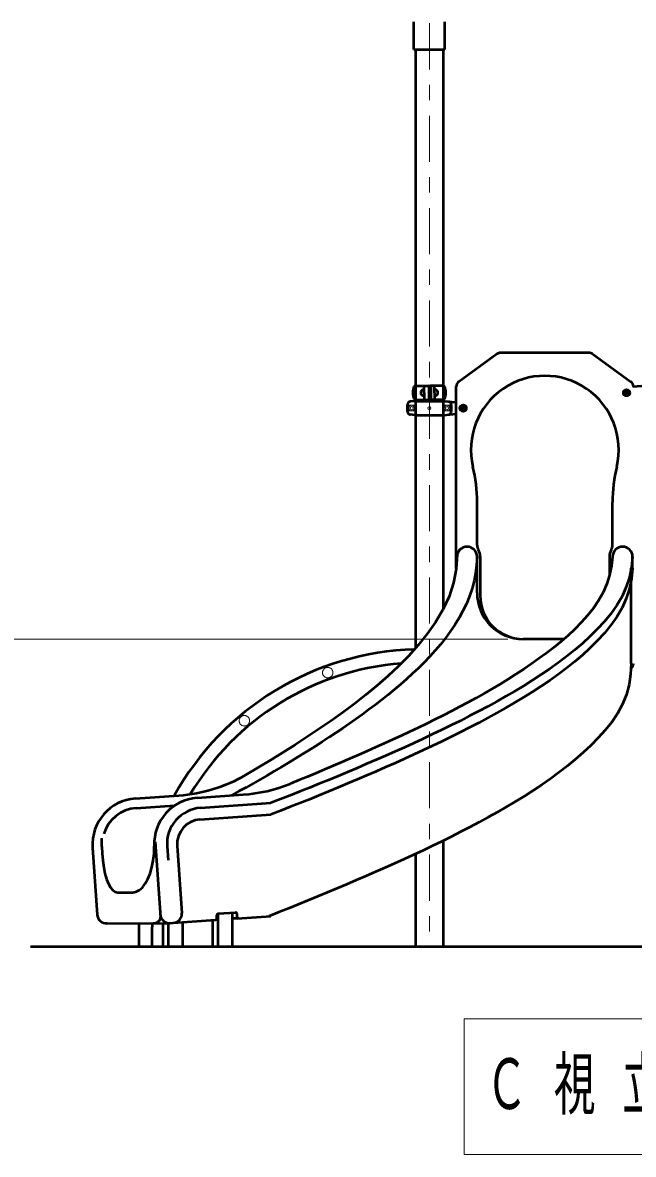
# Model space of a CAD drawing. Units: millimetres on the paper, scale 1:50. Extents: x -385 to 0, y -594 to 267.
# Drawn here: x -314.8 to -275.2, y -141.5 to -68 of the extents above; entities that cross this region are included whole.
import ezdxf

# ---------------------------------------------------------------- set-up
doc = ezdxf.new("R2010")
doc.units = ezdxf.units.MM
doc.linetypes.add('USER1', pattern=[4.5, 2.5, -2])
doc.linetypes.add('USER2', pattern=[6, 3, -1, 1, -1])
doc.layers.add('LY_1', color=140, linetype='Continuous', lineweight=50)
doc.styles.add('ＭＳ ゴシック', font='')
doc.styles.get('ＭＳ ゴシック').set_extended_font_data('MS Gothic')

msp = doc.modelspace()

# ---------------------------------------------------------------- linework, layer by layer
at = {"layer": 'LY_1'}
for p, q in [((-289.423, -69.722), (-289.423, -67.922)), ((-287.391, -69.722), (-287.391, -67.922)), ((-289.423, -69.722), (-287.391, -69.722)), ((-289.298, -69.722), (-289.298, -108.618)), ((-287.516, -69.722), (-287.516, -106.092)), ((-284.012, -89.489), (-286.492, -91.293)), ((-278.037, -89.413), (-283.777, -89.413)), ((-277.801, -89.489), (-275.321, -91.293)), ((-289.329, -91.563), (-288.477, -91.563)), ((-288.732, -91.827), (-288.772, -91.826)), ((-288.732, -92.013), (-288.732, -91.583)), ((-288.437, -91.603), (-288.437, -92.423)), ((-288.377, -91.603), (-288.377, -92.423)), ((-287.485, -91.563), (-288.337, -91.563)), ((-288.082, -92.013), (-288.082, -91.583)), ((-288.082, -91.827), (-288.042, -91.826)), ((-286.657, -103.425), (-286.657, -91.616)), ((-274.327, -91.563), (-275.191, -91.638)), ((-289.327, -92.563), (-289.642, -92.59)), ((-289.327, -92.463), (-288.477, -92.463)), ((-289.327, -92.563), (-287.486, -92.563)), ((-288.732, -92.198), (-288.772, -92.2)), ((-288.732, -92.013), (-288.732, -92.443)), ((-287.485, -92.463), (-288.337, -92.463)), ((-288.082, -92.013), (-288.082, -92.443)), ((-288.082, -92.198), (-288.042, -92.2)), ((-287.487, -92.563), (-286.657, -92.635)), ((-275.677, -91.966), (-275.597, -91.92)), ((-275.677, -91.966), (-275.677, -92.059)), ((-275.677, -92.059), (-275.597, -92.105)), ((-275.597, -91.92), (-275.517, -91.966)), ((-275.597, -92.105), (-275.517, -92.059)), ((-275.517, -91.966), (-275.517, -92.059)), ((-286.297, -92.966), (-286.217, -92.92)), ((-286.297, -92.966), (-286.297, -93.059)), ((-286.297, -93.059), (-286.217, -93.105)), ((-286.217, -92.92), (-286.137, -92.966)), ((-286.217, -93.105), (-286.137, -93.059)), ((-286.137, -92.966), (-286.137, -93.059)), ((-289.327, -93.463), (-289.642, -93.435)), ((-289.327, -93.463), (-287.486, -93.463)), ((-287.487, -93.463), (-286.657, -93.39)), ((-285.307, -101.915), (-285.307, -99.13)), ((-276.507, -101.915), (-276.507, -99.13)), ((-285.307, -105.013), (-285.307, -102.663)), ((-285.107, -102.65), (-285.107, -105.213)), ((-276.707, -102.649), (-276.707, -103.877)), ((-275.207, -103.413), (-275.207, -102.663)), ((-286.657, -103.425), (-286.657, -103.513)), ((-275.307, -103.413), (-275.207, -103.413)), ((-275.307, -109.613), (-275.307, -103.413)), ((-279.667, -108.013), (-282.307, -108.013)), ((-307.493, -118.37), (-304.669, -118.173)), ((-303.483, -118.332), (-300.49, -118.122)), ((-307.449, -119.002), (-304.955, -118.828)), ((-303.259, -118.982), (-298.697, -118.663)), ((-303.302, -119.735), (-298.697, -119.413)), ((-309.669, -121.486), (-309.669, -120.957)), ((-306.208, -121.196), (-305.866, -126.078)), ((-287.516, -121.122), (-287.516, -128.013)), ((-310.276, -121.572), (-309.972, -125.927)), ((-305.439, -121.49), (-305.378, -122.372)), ((-304.787, -121.442), (-304.481, -125.816)), ((-289.298, -121.974), (-289.298, -128.013)), ((-308.636, -124.484), (-307.685, -124.482)), ((-305.34, -126.477), (-302.301, -126.265)), ((-304.406, -128.013), (-304.406, -126.412)), ((-302.472, -128.013), (-302.472, -126.277)), ((-302.208, -126.165), (-302.208, -125.95)), ((-302.13, -128.013), (-302.13, -125.852)), ((-302.115, -125.851), (-300.999, -125.773)), ((-301.191, -128.013), (-301.191, -125.786)), ((-300.892, -126.166), (-301.191, -126.166)), ((-300.892, -126.059), (-300.892, -125.872)), ((-300.892, -126.166), (-298.697, -126.013)), ((-309.372, -126.485), (-305.34, -126.477)), ((-307.278, -127.113), (-307.278, -128.013)), ((-306.424, -127.113), (-306.424, -128.013)), ((-305.687, -128.013), (-305.687, -126.501)), ((-305.345, -128.013), (-305.345, -126.477))]:
    msp.add_line(p, q, dxfattribs=at)
at = {"layer": 'LY_1', "color": 7, "linetype": 'USER2', "lineweight": 13}
msp.add_line((-288.407, -68.012), (-288.407, -128.013), dxfattribs=at)
at = {"layer": 'LY_1', "color": 7, "lineweight": 13}
for p, q in [((-288.247, -91.603), (-288.247, -92.423)), ((-289.742, -93.197), (-289.742, -92.828)), ((-289.372, -92.828), (-289.742, -92.828)), ((-289.372, -93.197), (-289.742, -93.197)), ((-287.442, -92.828), (-287.072, -92.828)), ((-287.442, -93.197), (-287.072, -93.197)), ((-287.072, -93.197), (-287.072, -92.828)), ((-283.307, -108.013), (-321.276, -108.013)), ((-286.139, -132.694), (-286.139, -141.494)), ((-229.339, -132.694), (-286.139, -132.694)), ((-286.139, -141.494), (-229.339, -141.494))]:
    msp.add_line(p, q, dxfattribs=at)
at = {"layer": 'LY_1', "color": 7}
msp.add_line((-201.545, -128.013), (-314.319, -128.013), dxfattribs=at)
at = {"layer": 'LY_1'}
for points in [[(-285.307, -102.663), (-285.339, -103.186), (-285.402, -103.708), (-285.498, -104.224), (-285.629, -104.732), (-285.795, -105.23), (-285.994, -105.716), (-286.224, -106.188), (-286.48, -106.646), (-286.757, -107.092), (-287.053, -107.526), (-287.365, -107.948), (-287.691, -108.359), (-288.031, -108.759), (-288.383, -109.149), (-288.746, -109.529), (-289.117, -109.9), (-289.497, -110.263), (-289.884, -110.617), (-290.279, -110.964), (-290.679, -111.303), (-291.085, -111.636), (-291.496, -111.963), (-291.911, -112.285), (-292.33, -112.601), (-292.753, -112.912), (-293.18, -113.218), (-293.61, -113.519), (-294.043, -113.816), (-294.479, -114.109), (-294.917, -114.399), (-295.357, -114.684), (-295.8, -114.967), (-296.245, -115.246), (-296.691, -115.523), (-297.139, -115.796), (-297.588, -116.068), (-298.039, -116.337), (-298.491, -116.604), (-298.944, -116.869), (-299.399, -117.132), (-299.854, -117.393), (-300.311, -117.652), (-300.77, -117.908), (-301.229, -118.163)], [(-286.59, -102.512), (-286.66, -103.447), (-286.836, -104.368), (-287.128, -105.259), (-287.524, -106.109), (-288.001, -106.917), (-288.538, -107.686), (-289.125, -108.418), (-289.752, -109.117), (-290.41, -109.785), (-291.096, -110.425), (-291.803, -111.042), (-292.528, -111.638), (-293.268, -112.215), (-294.021, -112.776), (-294.784, -113.321), (-295.557, -113.853), (-296.338, -114.374), (-297.126, -114.883), (-297.92, -115.384), (-298.719, -115.875), (-299.522, -116.36), (-300.331, -116.836)], [(-275.207, -102.663), (-275.282, -103.329), (-275.418, -103.986), (-275.619, -104.627), (-275.889, -105.24), (-276.225, -105.821), (-276.614, -106.368), (-277.041, -106.885), (-277.497, -107.378), (-277.974, -107.85), (-278.47, -108.303), (-278.981, -108.737), (-279.506, -109.155), (-280.043, -109.559), (-280.589, -109.948), (-281.144, -110.326), (-281.707, -110.692), (-282.276, -111.048), (-282.851, -111.394), (-283.431, -111.732), (-284.015, -112.062), (-284.603, -112.386), (-285.194, -112.703), (-285.789, -113.014), (-286.387, -113.319), (-286.988, -113.619), (-287.591, -113.914), (-288.196, -114.204), (-288.803, -114.49), (-289.412, -114.772), (-290.023, -115.05), (-290.636, -115.325), (-291.249, -115.596), (-291.865, -115.865), (-292.481, -116.131), (-293.098, -116.394), (-293.716, -116.656), (-294.335, -116.915), (-294.955, -117.172), (-295.576, -117.427), (-296.198, -117.679), (-296.821, -117.929), (-297.445, -118.176), (-298.07, -118.421), (-298.697, -118.663)], [(-276.507, -102.663), (-276.577, -103.262), (-276.7, -103.854), (-276.88, -104.43), (-277.119, -104.985), (-277.414, -105.511), (-277.756, -106.009), (-278.133, -106.482), (-278.536, -106.932), (-278.959, -107.363), (-279.4, -107.776), (-279.855, -108.173), (-280.323, -108.556), (-280.8, -108.926), (-281.286, -109.285), (-281.779, -109.635), (-282.278, -109.975), (-282.783, -110.306), (-283.293, -110.629), (-283.809, -110.945), (-284.328, -111.253), (-284.851, -111.555), (-285.378, -111.851), (-285.908, -112.141), (-286.441, -112.425), (-286.977, -112.705), (-287.515, -112.98), (-288.055, -113.25), (-288.597, -113.517), (-289.141, -113.78), (-289.686, -114.04), (-290.233, -114.296), (-290.782, -114.55), (-291.331, -114.801), (-291.882, -115.049), (-292.434, -115.295), (-292.986, -115.539), (-293.54, -115.781), (-294.095, -116.021), (-294.65, -116.259), (-295.206, -116.495), (-295.763, -116.729), (-296.321, -116.961), (-296.88, -117.19), (-297.439, -117.418)], [(-275.207, -103.413), (-275.282, -104.079), (-275.418, -104.736), (-275.619, -105.377), (-275.889, -105.99), (-276.225, -106.571), (-276.614, -107.118), (-277.041, -107.635), (-277.497, -108.128), (-277.974, -108.6), (-278.47, -109.053), (-278.981, -109.487), (-279.506, -109.905), (-280.043, -110.309), (-280.589, -110.698), (-281.144, -111.076), (-281.707, -111.442), (-282.276, -111.798), (-282.851, -112.144), (-283.431, -112.482), (-284.015, -112.812), (-284.603, -113.136), (-285.194, -113.453), (-285.789, -113.764), (-286.387, -114.069), (-286.988, -114.369), (-287.591, -114.664), (-288.196, -114.954), (-288.803, -115.24), (-289.412, -115.522), (-290.023, -115.8), (-290.636, -116.075), (-291.249, -116.346), (-291.865, -116.615), (-292.481, -116.881), (-293.098, -117.144), (-293.716, -117.406), (-294.335, -117.665), (-294.955, -117.922), (-295.576, -118.177), (-296.198, -118.429), (-296.821, -118.679), (-297.445, -118.926), (-298.07, -119.171), (-298.697, -119.413)], [(-275.307, -109.613), (-275.341, -110.29), (-275.439, -110.963), (-275.609, -111.621), (-275.855, -112.253), (-276.178, -112.849), (-276.563, -113.41), (-276.99, -113.938), (-277.447, -114.44), (-277.924, -114.924), (-278.418, -115.39), (-278.928, -115.839), (-279.452, -116.271), (-279.988, -116.688), (-280.536, -117.091), (-281.093, -117.479), (-281.658, -117.856), (-282.231, -118.221), (-282.811, -118.576), (-283.395, -118.922), (-283.984, -119.26), (-284.577, -119.592), (-285.173, -119.917), (-285.773, -120.236), (-286.376, -120.55), (-286.982, -120.857), (-287.59, -121.159), (-288.201, -121.456), (-288.815, -121.748), (-289.43, -122.036), (-290.047, -122.319), (-290.666, -122.599), (-291.287, -122.876), (-291.909, -123.149), (-292.532, -123.42), (-293.156, -123.689), (-293.781, -123.955), (-294.406, -124.22), (-295.033, -124.483), (-295.66, -124.743), (-296.288, -125.002), (-296.918, -125.257), (-297.548, -125.511), (-298.18, -125.761), (-298.812, -126.009)], [(-309.669, -121.486), (-309.656, -121.955), (-309.618, -122.412), (-309.557, -122.847), (-309.473, -123.248), (-309.368, -123.606), (-309.246, -123.911), (-309.109, -124.157), (-308.96, -124.337), (-308.804, -124.447), (-308.643, -124.484)], [(-307.685, -124.482), (-307.463, -124.444), (-307.247, -124.334), (-307.042, -124.153), (-306.853, -123.907), (-306.684, -123.601), (-306.54, -123.243), (-306.424, -122.841), (-306.339, -122.406), (-306.287, -121.948), (-306.27, -121.479)], [(-306.351, -126.479), (-306.288, -126.476), (-306.226, -126.467), (-306.166, -126.451), (-306.11, -126.43), (-306.058, -126.404), (-306.011, -126.373), (-305.97, -126.337), (-305.934, -126.297), (-305.906, -126.254), (-305.885, -126.208), (-305.871, -126.16), (-305.866, -126.111), (-305.865, -126.095), (-305.866, -126.078)]]:
    msp.add_lwpolyline(points, dxfattribs=at)
at = {"layer": 'LY_1', "color": 7, "lineweight": 13}
for centre, radius in [((-275.597, -92.013), 0.24), ((-275.597, -92.013), 0.11), ((-289.557, -93.013), 0.185), ((-289.557, -93.013), 0.1), ((-288.407, -93.013), 0.1), ((-287.257, -93.013), 0.185), ((-287.257, -93.013), 0.1), ((-286.217, -93.013), 0.24), ((-286.217, -93.013), 0.11)]:
    msp.add_circle(centre, radius, dxfattribs=at)
at = {"layer": 'LY_1'}
for centre in [(-275.597, -92.013), (-286.217, -93.013)]:
    msp.add_circle(centre, 0.21, dxfattribs=at)
at = {"layer": 'LY_1', "color": 7, "linetype": 'USER1', "lineweight": 13}
for centre, radius in [((-275.597, -92.013), 0.125), ((-286.217, -93.013), 0.125), ((-295.007, -110.198), 0.34), ((-300.421, -113.324), 0.34)]:
    msp.add_circle(centre, radius, dxfattribs=at)
at = {"layer": 'LY_1'}
for centre, radius, start, end in [((-283.777, -89.813), 0.4, 90, 126.02737), ((-278.037, -89.813), 0.4, 53.97263, 90), ((-280.907, -95.713), 4.8, 346.64882, 193.35118), ((-288.355, -92.013), 1.122, 159.19706, 200.80294), ((-289.329, -91.643), 0.08, 90, 159.19706), ((-288.778, -92.013), 0.187, 88, 272), ((-288.712, -91.583), 0.02, 90, 180), ((-288.477, -91.603), 0.04, 0, 90), ((-288.337, -91.603), 0.04, 90, 180), ((-288.102, -91.583), 0.02, 0, 90), ((-288.035, -92.013), 0.187, 268, 92), ((-287.485, -91.643), 0.08, 20.80294, 90), ((-288.458, -92.013), 1.122, 339.19706, 20.80294), ((-286.257, -91.616), 0.4, 126.02737, 180), ((-275.557, -91.616), 0.4, 0, 53.97263), ((-289.625, -92.789), 0.2, 95, 163.80375), ((-289.329, -92.383), 0.08, 200.80294, 270), ((-288.712, -92.443), 0.02, 180, 270), ((-288.477, -92.423), 0.04, 270, 0), ((-288.337, -92.423), 0.04, 180, 270), ((-288.102, -92.443), 0.02, 270, 0), ((-287.485, -92.383), 0.08, 270, 339.19706), ((-287.188, -92.789), 0.2, 16.19625, 85), ((-288.857, -93.013), 1, 163.80375, 196.19625), ((-289.625, -93.236), 0.2, 196.19625, 265), ((-287.188, -93.236), 0.2, 275, 343.80375), ((-287.957, -93.013), 1, 343.80375, 16.19625), ((-295.307, -99.13), 10, 0, 13.35118), ((-266.507, -99.13), 10, 166.64882, 180), ((-285.957, -102.663), 0.65, 0, 180), ((-284.707, -101.915), 0.6, 180, 210.45035), ((-277.107, -101.915), 0.6, 329.54965, 0), ((-275.857, -102.663), 0.65, 0, 180), ((-285.957, -102.65), 0.85, 0, 30.45035), ((-275.857, -102.65), 0.85, 149.54965, 180), ((-282.307, -105.013), 3, 180, 270), ((-282.307, -105.213), 2.8, 180, 270), ((-288.851, -127.113), 18.427, 91.595, 151.05469), ((-288.851, -127.113), 17.573, 94.45322, 149.12217), ((-275.557, -109.613), 0.4, 307.17499, 0), ((-305.367, -108.197), 10, 274, 300.24091), ((-301.187, -108.147), 10, 274, 292.01087), ((-307.284, -121.363), 3, 94, 184), ((-303.274, -121.324), 3, 94, 182.95224), ((-307.284, -121.363), 2.367, 94, 163.20897), ((-303.095, -121.326), 2.35, 94, 184), ((-303.191, -121.331), 1.6, 94, 184), ((-309.373, -125.885), 0.6, 184, 274), ((-305.279, -125.871), 0.6, 184, 274), ((-305.08, -125.857), 0.6, 274, 4), ((-302.308, -126.165), 0.1, 274, 0), ((-302.108, -125.95), 0.1, 94, 180), ((-300.992, -125.872), 0.1, 0, 94), ((-300.792, -126.059), 0.1, 180, 274), ((-288.851, -127.113), 18.427, 178.03553, 180), ((-288.851, -127.113), 17.573, 177.93453, 180)]:
    msp.add_arc(centre, radius, start, end, dxfattribs=at)
at = {"layer": 'LY_1', "color": 7, "lineweight": 13}
for centre, radius, start, end in [((-288.287, -91.603), 0.04, 0, 90), ((-288.287, -92.423), 0.04, 270, 0), ((-291.932, -93.013), 2.567, 355.87048, 4.12952), ((-284.881, -93.013), 2.567, 175.87048, 184.12952)]:
    msp.add_arc(centre, radius, start, end, dxfattribs=at)

# ---------------------------------------------------------------- texts
at = {"layer": 'LY_1', "color": 7, "insert": (-284.739, -137.094), "char_height": 3.299, "attachment_point": 4, "style": 'ＭＳ ゴシック'}
msp.add_mtext('\\T1.64;\\W0.6;Ｃ視立面図\u3000Ｓ＝１／５０', dxfattribs=at)

doc.saveas('drawing.dxf')
